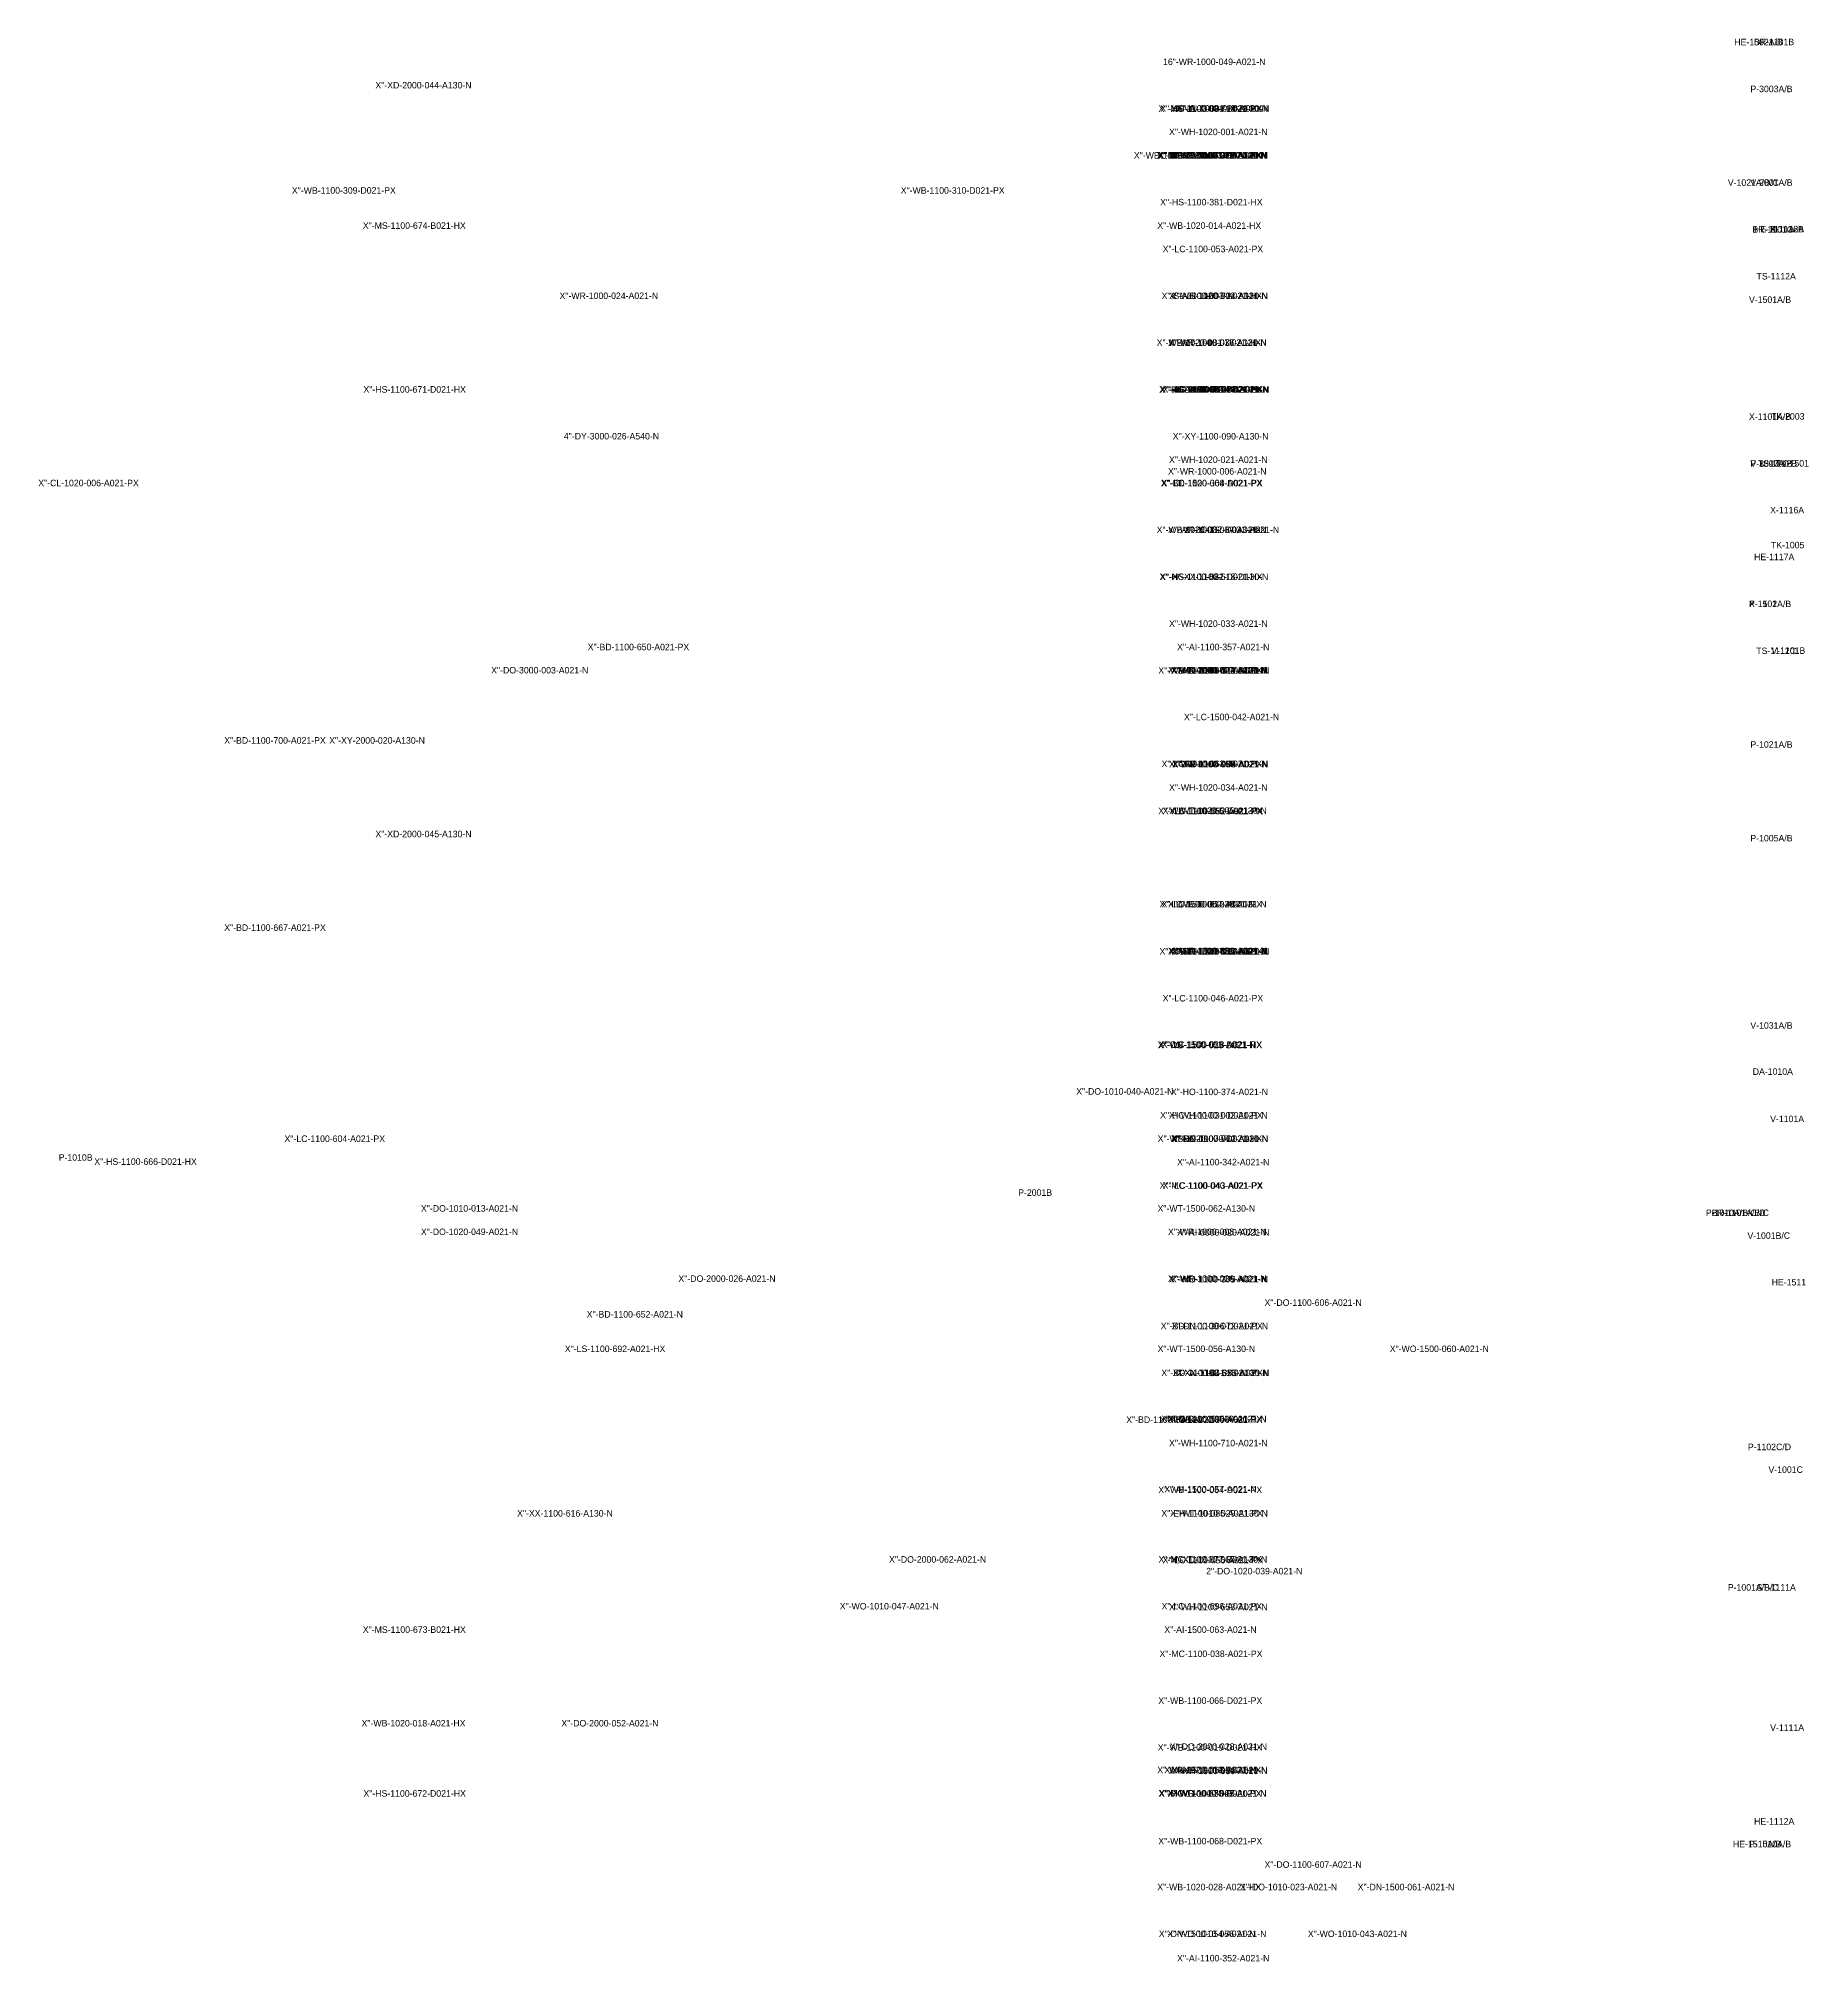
# Model space of a CAD drawing. Header units: metres. Extents: x 0 to 2536, y 0 to 1695.
# Drawn here: x 1550 to 2229, y 218 to 956 of the extents above; entities that cross this region are included whole.
import ezdxf

# ---------------------------------------------------------------- set-up
doc = ezdxf.new("R2010")
doc.units = ezdxf.units.M
doc.layers.add('REVIEW', color=1, linetype='Continuous')

msp = doc.modelspace()

# ---------------------------------------------------------------- texts
at = {"layer": 'REVIEW', "char_height": 2.5, "attachment_point": 1}
for s, insert in [('HE-1502A/B', (2200.56, 955.48)), ('BR-1101B', (2208.09, 955.52)), ('16"-WR-1000-049-A021-N', (1981.58, 947.92)), ('X"-XD-2000-044-A130-N', (1679.63, 938.95)), ('P-3003A/B', (2206.72, 937.52)), ('X"-MC-1100-684-B021-PX', (1979.83, 929.98)), ('X"-HS-1100-021-D021-HX', (1980.46, 930.02)), ('X"-NG-1100-713-A130-N', (1984.58, 930.02)), ('X"-IN-0000-027-A021-N', (1986.71, 930.02)), ('X"-AI-0000-010-A021-N', (1986.95, 930.02)), ('X"-WH-1020-001-A021-N', (1983.87, 921.04)), ('X"-WB-1020-038-A021-HX', (1970.39, 912.04)), ('X"-WB-1020-073-D021-HX', (1979.12, 912.04)), ('X"-WB-1100-061-D021-HX', (1979.52, 912.06)), ('X"-MC-1100-675-B021-PX', (1979.83, 912.04)), ('X"-WR-1000-005-A021-N', (1983.48, 912.04)), ('X"-WT-1010-076-A130-N', (1983.95, 912.04)), ('X"-HO-1100-372-A021-N', (1984.58, 912.06)), ('X"-XY-2000-023-A130-N', (1984.89, 912.04)), ('V-1021A/B/C', (2198.07, 901.62)), ('V-2001A/B', (2206.72, 901.62)), ('X"-WB-1100-309-D021-PX', (1647.62, 898.6)), ('X"-WB-1100-310-D021-PX', (1881.01, 898.6)), ('X"-HS-1100-381-D021-HX', (1980.46, 894.11)), ('X"-MS-1100-674-B021-HX', (1674.81, 885.12)), ('X"-WB-1020-014-A021-HX', (1979.36, 885.12)), ('BR-1101C', (2207.5, 883.65)), ('HE-1111A', (2208.15, 883.76)), ('X-1116B', (2214.24, 883.75)), ('P-1112A', (2214.31, 883.76)), ('X"-LC-1100-053-A021-PX', (1981.41, 876.16)), ('TS-1112A', (2209.1, 865.71)), ('X"-WR-1000-024-A021-N', (1750.22, 858.21)), ('X"-SL-0000-003-A021-HX', (1981.01, 858.21)), ('X"-WH-1020-002-A021-N', (1983.87, 858.2)), ('X"-NG-1100-714-A130-N', (1984.58, 858.2)), ('V-1501A/B', (2206.19, 856.74)), ('X"-WB-1020-081-D021-HX', (1979.12, 840.27)), ('X"-WR-1000-036-A021-N', (1983.48, 840.27)), ('X"-WT-1010-077-A130-N', (1983.95, 840.27)), ('X"-HS-1100-671-D021-HX', (1675.04, 822.32)), ('X"-HC-1100-675-D021-PX', (1980.07, 822.32)), ('X"-HS-1100-481-D021-HX', (1980.46, 822.3)), ('X"-LC-0000-049-A021-PX', (1981.41, 822.3)), ('X"-LS-1100-051-A021-HX', (1981.41, 822.3)), ('X"-AP-0000-016-A021-N', (1985.29, 822.3)), ('4"-DY-3000-027-A021-N', (1985.53, 822.3)), ('X"-IN-0000-031-A021-N', (1986.71, 822.3)), ('X"-AI-0000-032-A021-N', (1986.95, 822.3)), ('X-1101A/B', (2206.19, 811.88)), ('TK-2003', (2214.65, 811.98)), ('4"-DY-3000-026-A540-N', (1751.88, 804.38)), ('X"-XY-1100-090-A130-N', (1985.29, 804.35)), ('X"-WR-1000-006-A021-N', (1983.48, 790.92)), ('X"-WH-1020-021-A021-N', (1983.87, 795.37)), ('V-1510A/B', (2206.72, 793.9)), ('P-3007A/B', (2206.72, 793.9)), ('TS-1112B', (2209.56, 793.9)), ('TK-1501', (2216.36, 793.99)), ('X"-CL-1020-006-A021-PX', (1550.39, 786.44)), ('X"-BD-1100-308-D021-PX', (1980.7, 786.39)), ('X"-CL-1020-004-A021-PX', (1981.01, 786.44)), ('X"-LC-1500-064-A021-PX', (1981.01, 786.44)), ('X-1116A', (2214.31, 776.04)), ('X"-WB-1020-082-D021-HX', (1979.12, 768.5)), ('X"-WR-1000-037-A021-N', (1983.48, 768.5)), ('X"-LC-1500-043-A021-N', (1989.61, 768.5)), ('TK-1005', (2214.61, 762.63)), ('HE-1117A', (2208.15, 758.09)), ('X"-HC-1100-022-D021-HX', (1980.23, 750.49)), ('X"-HS-1100-581-D021-HX', (1980.46, 750.49)), ('X"-XX-1100-618-D130-N', (1985.06, 750.49)), ('X-1102A/B', (2206.19, 740.11)), ('P-1501A/B', (2206.19, 740.11)), ('X"-WH-1020-033-A021-N', (1983.87, 732.53)), ('X"-BD-1100-650-A021-PX', (1761.01, 723.56)), ('X"-AI-1100-357-A021-N', (1986.95, 723.56)), ('TS-1112C', (2208.98, 722.09)), ('V-1101B', (2214.77, 722.18)), ('X"-DO-3000-003-A021-N', (1724.02, 714.67)), ('X"-WB-1100-067-D021-PX', (1979.75, 714.58)), ('X"-WR-1000-007-A021-N', (1983.48, 714.67)), ('X"-HO-1100-373-A021-N', (1984.58, 714.58)), ('X"-XY-2000-024-A130-N', (1984.89, 714.67)), ('X"-AI-0000-017-A021-N', (1986.95, 714.58)), ('X"-LC-1500-042-A021-N', (1989.61, 696.73)), ('X"-BD-1100-700-A021-PX', (1621.69, 687.75)), ('X"-XY-2000-020-A130-N', (1661.93, 687.75)), ('P-1021A/B', (2206.72, 686.18)), ('X"-LC-1010-063-A021-PX', (1981.01, 678.78)), ('X"-DW-0000-058-A021-N', (1983.87, 678.68)), ('X"-WR-1000-057-A021-N', (1983.87, 678.68)), ('X"-FG-1100-009-A021-N', (1985.06, 678.68)), ('X"-AP-1100-084-A021-N', (1985.29, 678.68)), ('X"-WH-1020-034-A021-N', (1983.87, 669.7)), ('X"-WB-1100-065-D021-PX', (1979.75, 660.72)), ('X"-LC-1100-052-A021-PX', (1981.41, 660.72)), ('X"-WT-1020-005-A130-N', (1983.95, 660.84)), ('X"-XD-2000-045-A130-N', (1679.63, 651.87)), ('P-1005A/B', (2206.72, 650.28)), ('X"-LC-1500-052-A021-N', (1980.22, 624.96)), ('X"-LC-1500-012-A021-PX', (1981.01, 624.96)), ('X"-WR-1000-025-A021-N', (1983.48, 624.96)), ('X"-WR-1000-038-A021-N', (1983.48, 624.96)), ('X"-BD-1100-667-A021-PX', (1621.69, 615.98)), ('X"-MS-1100-037-B021-HX', (1980.23, 606.86)), ('X"-WR-1000-058-A021-N', (1983.48, 607.01)), ('X"-WH-1020-035-A021-N', (1983.87, 606.86)), ('X"-DN-1100-070-A021-N', (1984.82, 606.86)), ('X"-LC-1500-033-A021-N', (1985.13, 607.01)), ('X"-AI-0000-018-A021-N', (1986.95, 606.86)), ('X"-LC-1100-046-A021-PX', (1981.41, 588.91)), ('V-1031A/B', (2206.72, 578.47)), ('X"-WB-1100-020-D021-HX', (1979.52, 570.96)), ('X"-DN-1500-053-A021-N', (1979.94, 571.13)), ('X"-LC-1500-018-A021-PX', (1981.01, 571.13)), ('DA-1010A', (2207.62, 560.78)), ('X"-DO-1010-040-A021-N', (1948.3, 553.18)), ('X"-HO-1100-374-A021-N', (1984.58, 553.01)), ('X"-HC-1100-031-D021-PX', (1980.46, 544.03)), ('X"-WH-1100-002-A021-N', (1983.87, 544.03)), ('V-1101A', (2214.31, 542.65)), ('X"-LC-1100-604-A021-PX', (1644.79, 535.05)), ('X"-WB-1020-070-D021-HX', (1979.52, 535.05)), ('X"-NG-0000-060-A130-N', (1984.58, 535.05)), ('X"-DN-1100-071-A021-N', (1984.82, 535.05)), ('X"-BD-1100-712-A021-N', (1985.06, 535.05)), ('P-1010B', (1558.21, 527.86)), ('X"-HS-1100-666-D021-HX', (1571.87, 526.27)), ('X"-AI-1100-342-A021-N', (1986.95, 526.08)), ('X"-MC-1100-040-A021-PX', (1980.23, 517.1)), ('X"-LC-1100-043-A021-PX', (1981.41, 517.1)), ('P-2001B', (1926.03, 514.4)), ('X"-DO-1010-013-A021-N', (1697.1, 508.33)), ('X"-WT-1500-062-A130-N', (1979.47, 508.33)), ('P-1010A/B/C/D', (2189.66, 506.65)), ('BR-1101A/B/C', (2191.91, 506.65)), ('X"-DO-1020-049-A021-N', (1697.1, 499.36)), ('X"-WR-1000-008-A021-N', (1983.48, 499.36)), ('X"-AI-0000-020-A021-N', (1986.95, 499.15)), ('V-1001B/C', (2205.6, 497.89)), ('X"-DO-2000-026-A021-N', (1795.79, 481.41)), ('X"-WR-1000-026-A021-N', (1983.48, 481.41)), ('X"-WH-1100-709-A021-N', (1983.87, 481.19)), ('X"-HO-1100-375-A021-N', (1984.58, 481.19)), ('HE-1511', (2214.88, 480.04)), ('X"-DO-1100-606-A021-N', (2020.49, 472.22)), ('X"-BD-1100-652-A021-N', (1760.64, 467.73)), ('X"-BD-1100-306-D021-PX', (1980.7, 463.24)), ('X"-DN-1100-072-A021-N', (1984.82, 463.24)), ('X"-LS-1100-692-A021-HX', (1752.24, 454.5)), ('X"-WT-1500-056-A130-N', (1979.47, 454.5)), ('X"-WO-1500-060-A021-N', (2068.47, 454.5)), ('X"-BD-1100-641-A021-PX', (1980.93, 445.29)), ('X"-XX-1100-615-A130-N', (1985.29, 445.29)), ('X"-AI-1100-353-A021-N', (1986.95, 445.29)), ('X"-LC-1100-695-A021-PX', (1981.01, 427.59)), ('X"-WO-1010-039-A021-N', (1983.24, 427.59)), ('X"-WR-1000-039-A021-N', (1983.48, 427.59)), ('X"-BD-1100-638-A021-PX', (1967.47, 427.33)), ('X"-MC-1100-039-A021-PX', (1980.23, 427.33)), ('X"-WH-1100-710-A021-N', (1983.87, 418.36)), ('P-1102C/D', (2205.78, 416.89)), ('V-1001C', (2213.66, 408.18)), ('X"-WB-1100-064-D021-PX', (1979.75, 400.41)), ('X"-AI-1500-057-A021-N', (1982.06, 400.67)), ('X"-XX-1100-616-A130-N', (1733.95, 391.43)), ('X"-EH-1100-085-A021-PX', (1980.93, 391.43)), ('X"-WT-1010-029-A130-N', (1984.35, 391.43)), ('X"-DO-2000-062-A021-N', (1876.53, 373.76)), ('X"-MC-1100-677-B021-PX', (1979.83, 373.76)), ('X"-LC-1100-056-A021-PX', (1981.41, 373.48)), ('X"-XD-1010-067-A130-N', (1984.66, 373.76)), ('2"-DO-1020-039-A021-N', (1998.11, 369.27)), ('P-1001A/B/C', (2198.07, 363.03)), ('ST-1111A', (2209.1, 363.03)), ('X"-WO-1010-047-A021-N', (1857.64, 355.82)), ('X"-LC-1100-696-A021-PX', (1981.01, 355.82)), ('X"-WH-1100-653-A021-N', (1983.87, 355.52)), ('X"-MS-1100-673-B021-HX', (1674.81, 346.85)), ('X"-AI-1500-063-A021-N', (1982.06, 346.85)), ('X"-MC-1100-038-A021-PX', (1980.23, 337.57)), ('X"-WB-1100-066-D021-PX', (1979.75, 319.62)), ('X"-WB-1020-018-A021-HX', (1674.33, 310.96)), ('X"-DO-2000-052-A021-N', (1750.93, 310.96)), ('V-1111A', (2214.31, 309.26)), ('X"-WB-1100-019-D021-HX', (1979.52, 301.66)), ('X"-DO-2000-028-A021-N', (1984.18, 301.99)), ('X"-WB-1020-019-A021-HX', (1979.36, 293.02)), ('X"-AI-1500-068-A021-N', (1982.06, 293.02)), ('X"-WH-1500-030-A021-N', (1983.87, 292.69)), ('X"-XS-1010-054-A520-N', (1984.89, 293.02)), ('X"-HS-1100-672-D021-HX', (1675.04, 284.05)), ('X"-MC-1100-685-B021-PX', (1979.83, 284.05)), ('X"-HC-1100-678-D021-PX', (1980.07, 284.05)), ('X"-WO-1010-068-A021-N', (1983.24, 284.05)), ('X"-WR-1000-027-A021-N', (1983.48, 284.05)), ('HE-1112A', (2208.15, 273.36)), ('X"-WB-1100-068-D021-PX', (1979.75, 265.76)), ('HE-1510A/B', (2200.04, 264.64)), ('P-1510A/B', (2206.19, 264.64)), ('X"-DO-1100-607-A021-N', (2020.49, 256.78)), ('X"-WB-1020-028-A021-HX', (1979.36, 248.16)), ('X"-DO-1010-023-A021-N', (2011.1, 248.16)), ('X"-DN-1500-061-A021-N', (2056.19, 248.16)), ('X"-DN-1500-054-A021-N', (1979.94, 230.22)), ('X"-WO-1010-056-A021-N', (1983.24, 230.22)), ('X"-WO-1010-043-A021-N', (2037.07, 230.22)), ('X"-AI-1100-352-A021-N', (1986.95, 220.88))]:
    msp.add_mtext(s, dxfattribs=dict(at, insert=insert))

doc.saveas('drawing.dxf')
